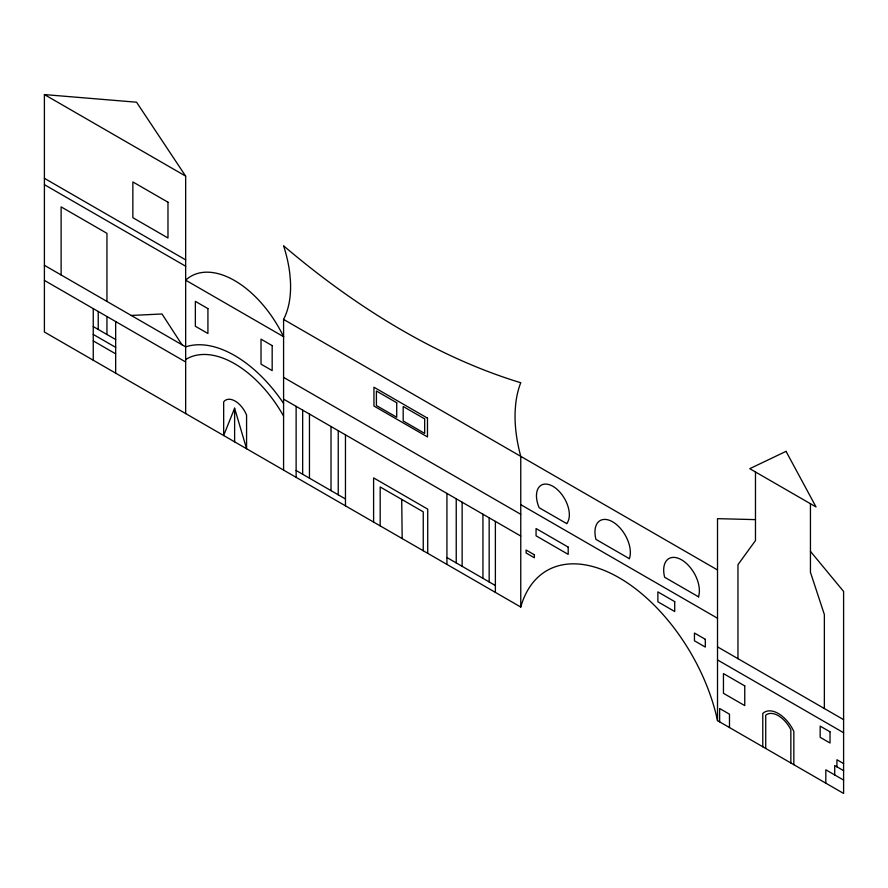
<?xml version="1.0" encoding="UTF-8"?>
<svg xmlns="http://www.w3.org/2000/svg" width="888" height="888" viewBox="0 0 888 888"><rect width="100%" height="100%" fill="white"/><g stroke="black" fill="none" stroke-linecap="round" stroke-linejoin="round"><path stroke-width="1.33" d="M234.621 408.203L223.665 435.52L223.665 401.887A18.981 10.956 60 0 1 246.575 415.107L246.575 448.74L234.621 408.203L234.621 441.836M131.235 315.451L162.005 313.986L181.984 344.755M755.477 519.624L717.515 518.659L717.515 720.634L843.6 793.428L843.6 591.452L810.444 551.359M717.515 720.634A144.522 83.439 60 0 0 619.136 577.766A144.522 83.439 60 0 0 520.757 607.037L44.4 332.012L44.4 94.572L136.552 102.209L185.659 176.124L185.659 413.575M44.4 94.572L185.659 176.124M44.4 178.31L185.659 259.862M520.757 607.037L520.757 456.354A129.87 74.981 60 0 1 515.207 410.067L515.684 404.107A129.87 74.981 60 0 1 520.757 382.728A724.941 418.548 60 0 1 283.583 245.798A107.659 62.16 60 0 1 289.788 273.571L290.387 280.208A107.659 62.16 60 0 1 283.583 319.414L717.493 569.941M44.4 184.66L185.659 266.211M698.745 596.947L664.624 577.244A25.253 14.574 60 0 1 681.54 559.817A25.253 14.574 60 0 1 698.456 596.78M520.757 504.65L717.515 618.248M283.583 377.378L520.757 514.307M717.515 646.853L843.6 719.646M283.583 399.123L520.757 536.052M44.4 265.312L185.659 346.875A111.788 64.535 60 0 1 283.583 403.407M717.515 659.928L843.6 732.722M44.4 280.408L185.659 361.96M93.251 326.584L115.662 339.527M843.6 763.591L836.929 759.74L836.929 766.832M93.251 334.421L115.662 347.363M843.6 770.673L834.709 765.545L834.709 774.947M93.251 340.892L115.662 353.835M843.6 780.075L825.818 769.807L825.818 783.172M296.126 470.485L345.465 498.967M446.93 557.542L495.382 585.525M401.72 499.4L402.175 538.572M824.364 708.535L824.364 614.552L810.444 572.316L810.444 503.729M793.839 764.701L793.839 731.39A27.517 15.884 60 0 0 762.781 713.464L762.781 746.764M790.853 762.981L790.853 729.67A23.21 13.398 60 0 0 765.722 715.162L765.722 748.473M755.477 471.983L755.477 540.57L737.961 564.679L737.961 658.652M729.481 727.538L729.481 714.185L719.624 708.502L719.624 721.855M495.382 521.411L495.382 592.396M489.166 517.815L489.166 581.929M482.939 514.23L482.939 578.343M462.137 502.22L462.137 566.333M456.232 498.801L456.232 562.914M446.93 493.428L446.93 564.413M427.716 553.324L427.716 509.135L373.604 477.888L373.604 522.077M423.254 550.749L423.254 511.832L380.175 486.968L380.175 525.874M345.465 434.854L345.465 505.838M338.239 430.68L338.239 494.794M331.013 426.518L331.013 490.631M309.457 414.063L309.457 478.177M302.664 410.145L302.664 474.259M296.126 406.371L296.126 477.344M283.583 319.414L283.583 470.107M115.662 321.556L115.662 373.16M106.949 301.432L106.949 233.333L61.117 206.871L61.117 274.969M106.949 316.528L106.949 334.499M98.235 311.488L98.235 329.459M93.251 308.613L93.251 360.217M185.659 359.518A96.059 55.456 60 0 1 283.583 416.061M786.047 451.348L749.761 468.686L816.017 506.937L786.047 451.348M167.976 202.209L132.856 181.929L132.856 217.704L167.976 237.984L167.976 202.209M427.483 418.137L373.948 387.224L373.948 406.027L427.483 436.94L427.483 418.137M283.583 336.707L185.659 280.175A87.313 50.416 60 0 1 283.583 336.707M396.725 402.752L376.412 391.02L376.412 405.539L396.725 417.26L396.725 402.752M424.675 418.892L403.185 406.482L403.185 420.99L424.675 433.4L424.675 418.892M207.925 308.613L195.36 301.365L195.36 326.262L207.925 333.511L207.925 308.613M272.172 345.61L261.017 339.161L261.017 364.158L272.172 370.607L272.172 345.61M629.359 558.674L595.948 539.382A25.042 14.452 60 0 1 612.653 521.822A25.042 14.452 60 0 1 629.359 558.674M566.688 523.609L539.127 507.703A23.255 13.431 60 0 1 542.113 484.737A23.255 13.431 60 0 1 563.702 497.202A23.255 13.431 60 0 1 566.688 523.609M674.725 601.631L657.875 591.896L657.875 601.787L674.725 611.521L674.725 601.631M568.198 547.108L536.063 528.56L536.063 535.819L568.198 554.367L568.198 547.108M705.305 639.316L694.449 633.044L694.449 640.803L705.305 647.063L705.305 639.316M534.376 554.8L526.096 550.016L526.096 552.98L534.376 557.764L534.376 554.8M830.025 731.801L820.168 726.118L820.168 737.329L830.025 743.012L830.025 731.801M744.755 685.891L723.454 673.592L723.454 693.306L744.755 705.605L744.755 685.891"/></g></svg>
